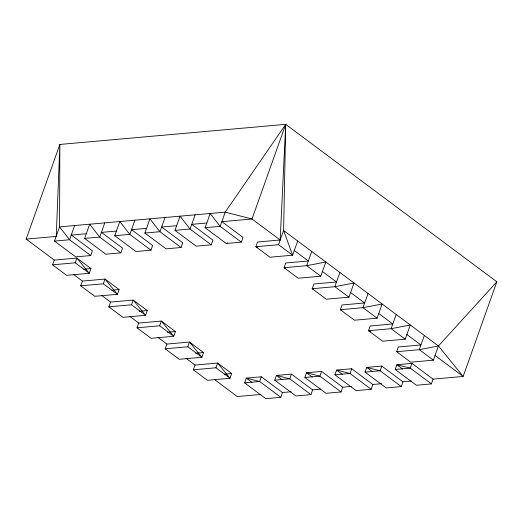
<?xml version="1.0" encoding="UTF-8"?>
<svg xmlns="http://www.w3.org/2000/svg" width="523" height="523" viewBox="0 0 523 523"><rect width="100%" height="100%" fill="white"/><g stroke="black" fill="none" stroke-linecap="round" stroke-linejoin="round"><path stroke-width="0.78" d="M433.031 379.129L431.416 383.915L416.36 385.255L395.179 369.454L396.865 364.727L411.921 363.387L433.031 379.129L463.149 376.449L496.85 281.805L285.715 124.343L283.61 230.512L280.165 239.979L257.578 241.992L255.891 246.725L278.556 244.705L280.165 239.979L285.715 124.343L59.851 144.446L26.15 239.089L54.3 260.081L76.888 258.074L90.963 268.574L89.276 273.3L66.617 275.32L52.542 264.821L54.3 260.081M282.459 392.531L261.343 376.789L246.287 378.129L244.601 382.856L265.789 398.657L280.844 397.317L282.459 392.531L291.174 391.753M312.571 389.851L291.461 374.108L276.406 375.449L274.719 380.175L295.9 395.976L310.956 394.636L312.571 389.851L320.501 389.145M342.689 387.17L321.573 371.428L306.517 372.768L304.831 377.495L326.019 393.296L341.074 391.956L342.689 387.17L351.404 386.392M372.801 384.49L351.691 368.748L336.635 370.088L334.949 374.814L356.13 390.616L371.186 389.275L372.801 384.49L381.522 383.712M402.919 381.81L381.803 366.067L366.747 367.408L365.061 372.134L386.249 387.935L401.304 386.595L402.919 381.81L411.634 381.032M297.685 241.005L292.632 255.204L269.973 257.218L255.891 246.725L257.394 247.274M285.545 268.266L284.048 267.717L298.123 278.216L320.782 276.196L325.836 262.003L306.707 265.704L284.048 267.717L285.728 262.984L308.315 260.977L311.76 251.504M313.695 289.265L312.198 288.716L326.274 299.208L348.933 297.195L353.986 282.995L334.857 286.696L312.198 288.716L313.878 283.982L336.466 281.969L339.911 272.503M341.846 310.257L340.349 309.708L354.424 320.207L377.083 318.187L382.143 303.994L363.008 307.694L340.349 309.708L342.035 304.974L364.623 302.967L368.068 293.495M370.748 331.53L368.499 330.706L382.575 341.199L405.233 339.185L410.294 324.986L391.158 328.686L368.499 330.706L370.186 325.973L392.773 323.959L396.218 314.493M424.369 335.485L420.923 344.958L398.336 346.965L396.65 351.698L410.725 362.197L433.39 360.177L438.444 345.984L496.85 281.805M74.626 225.55L69.566 239.75L54.51 241.09L59.563 226.89L59.851 144.446L56.268 236.409L26.15 239.089M120.865 252.864L105.809 254.204L84.628 238.41L89.681 224.21L99.684 237.069L120.865 252.864L122.552 248.131L101.436 232.389L104.737 222.87M150.984 250.184L135.921 251.524L114.74 235.729L119.793 221.53L129.796 234.389L150.984 250.184L152.664 245.45L131.554 229.708L134.856 220.19M181.095 247.503L166.039 248.843L144.858 233.049L149.911 218.849L159.914 231.709L181.095 247.503L182.782 242.77L161.666 227.028L164.967 217.509M211.214 244.823L196.151 246.163L174.97 230.368L180.023 216.169L190.026 229.028L211.214 244.823L212.9 240.09L191.784 224.347L195.086 214.829M206.84 223.007L210.141 213.489L220.144 226.348L241.325 242.142L243.012 237.409L221.896 221.667L225.197 212.148L285.715 124.343L252.014 218.987L221.896 221.667L220.144 226.348L205.088 227.688L206.84 223.007L191.784 224.347L190.026 229.028L174.97 230.368M75.201 262.808L76.888 258.074L89.276 273.3L75.201 262.808L52.542 264.821M54.51 241.09L75.691 256.885L90.754 255.544L92.434 250.811L71.324 235.069L86.38 233.729M103.351 283.799L105.038 279.066L119.113 289.565L117.427 294.299L94.768 296.312L80.692 285.82L82.451 281.08L105.038 279.066L117.427 294.299L103.351 283.799L80.692 285.82M131.508 304.798L133.188 300.065L147.264 310.564L145.584 315.291L122.918 317.311L108.843 306.811L110.601 302.072L133.188 300.065L145.584 315.291L131.508 304.798L108.843 306.811M159.659 325.79L161.339 321.057L175.421 331.556L173.734 336.289L151.069 338.309L136.993 327.81L138.758 323.07L161.339 321.057L173.734 336.289L159.659 325.79L136.993 327.81M187.809 346.788L189.496 342.055L203.571 352.554L201.885 357.281L179.226 359.301L165.144 348.802L166.909 344.062L189.496 342.055L201.885 357.281L187.809 346.788L165.144 348.802M215.96 367.78L217.646 363.047L231.722 373.546L230.035 378.279L207.376 380.299L193.301 369.8L195.059 365.061L217.646 363.047L230.035 378.279L215.96 367.78L193.301 369.8M261.343 376.789L259.656 381.515L244.601 382.856M291.461 374.108L289.775 378.835L274.719 380.175M321.573 371.428L319.893 376.155L304.831 377.495M351.691 368.748L350.005 373.474L334.949 374.814M381.803 366.067L380.123 370.794L365.061 372.134M411.921 363.387L410.235 368.114L395.179 369.454M205.088 227.688L226.269 243.483L227.793 242.934M434.999 355.457L463.149 376.449L438.444 345.984L419.315 349.684L396.65 351.698M116.498 231.048L101.436 232.389L99.684 237.069L84.628 238.41M146.61 228.368L131.554 229.708L129.796 234.389L114.74 235.729M176.728 225.688L161.666 227.028L159.914 231.709L144.858 233.049M226.269 243.483L241.325 242.142M83.706 269.214L90.963 268.574M111.857 290.213L119.113 289.565M139.196 311.277L147.264 310.564M167.353 332.275L175.421 331.556M195.504 353.267L203.571 352.554M224.459 374.193L231.722 373.546M260.892 394.453L237.285 396.552L214.371 379.463M438.444 345.984L283.61 230.512L292.632 255.204L278.556 244.705M280.165 239.979L252.014 218.987L225.197 212.148L59.563 226.89L69.566 239.75L90.754 255.544M294.24 250.478L308.315 260.977L306.707 265.704L320.782 276.196M322.39 271.476L336.466 281.969L334.857 286.696L348.933 297.195M350.541 292.468L364.623 302.967L363.008 307.694L377.083 318.187M378.698 313.467L392.773 323.959L391.158 328.686L405.233 339.185M406.848 334.459L420.923 344.958L419.315 349.684L433.39 360.177M431.416 383.915L410.235 368.114L396.865 364.727L402.618 369.016M401.304 386.595L380.123 370.794L366.747 367.408L372.507 371.696M371.186 389.275L350.005 373.474L336.635 370.088L342.388 374.376M341.074 391.956L319.893 376.155L306.517 372.768L312.277 377.057M310.956 394.636L289.775 378.835L276.406 375.449L282.159 379.737M280.844 397.317L259.656 381.515L246.287 378.129L252.047 382.418M73.495 274.398L82.451 281.08M101.645 295.397L110.601 302.072M129.796 316.389L138.758 323.07M157.953 337.387L166.909 344.062M186.103 358.379L195.059 365.061"/></g></svg>
